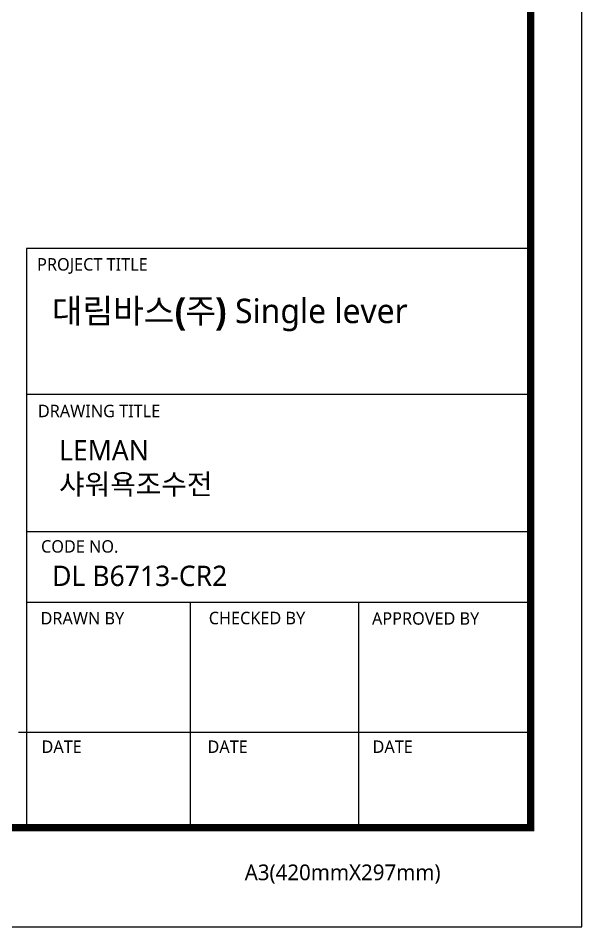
# Model space of a CAD drawing. Extents: x 3349 to 5808, y -3 to 827.
# Drawn here: x 4276 to 4477.6, y 0 to 324.7 of the extents above; entities that cross this region are included whole.
import ezdxf

# ---------------------------------------------------------------- set-up
doc = ezdxf.new("R2010")
doc.units = 0
doc.header["$LTSCALE"] = 4
doc.header["$MEASUREMENT"] = 0
doc.layers.get('0').update_dxf_attribs({"linetype": 'CONTINUOUS'})
doc.styles.add('Daelim Dimension', font='NanumGothic.ttf')

msp = doc.modelspace()

# ---------------------------------------------------------------- linework, layer by layer
at = {"color": 5, "ltscale": 40}
for p, q in [((4459.31, 242.36), (4278.97, 242.36)), ((4459.31, 190.24), (4278.97, 190.24)), ((4459.31, 190.24), (4278.97, 190.24)), ((4459.31, 141.2), (4278.97, 141.2)), ((4459.31, 141.2), (4278.97, 141.2)), ((4459.31, 115.91), (4278.97, 115.91)), ((4459.31, 115.91), (4278.97, 115.91)), ((4337.55, 115.91), (4337.55, 35.4)), ((4397.66, 115.91), (4397.66, 35.4)), ((4459.31, 69.4), (4276.12, 69.4)), ((4459.31, 69.4), (4280.38, 69.4)), ((4459.31, 35.4), (4304.76, 35.4))]:
    msp.add_line(p, q, dxfattribs=at)
at = {"color": 5, "ltscale": 0.5}
msp.add_line((4278.97, 242.36), (4278.97, 34.31), dxfattribs=at)
at = {"ltscale": 0.5}
msp.add_lwpolyline([(3349.17, 0), (4477.57, 0), (4477.57, 826.8), (3349.17, 826.8)], close=True, dxfattribs=at)
at = {"color": 5, "linetype": 'ByBlock', "lineweight": 200, "const_width": 2.6}
msp.add_lwpolyline([(3367.31, 35.4), (4459.31, 35.4), (4459.31, 807.6), (3367.31, 807.6)], close=True, dxfattribs=at)

# ---------------------------------------------------------------- texts
at = {"color": 5, "ltscale": 40, "style": 'Daelim Dimension'}
for s, height, p in [('PROJECT TITLE', 4.453, (4282.79, 234.51)), ('DRAWING TITLE', 4.453, (4283.07, 182.11)), ('CODE NO.', 4.453, (4284.19, 133.71)), ('DRAWN BY', 4.453, (4284.02, 108.04)), ('CHECKED BY', 4.453, (4344.18, 108.12)), ('APPROVED BY', 4.453, (4402.53, 107.97)), ('DATE', 4.453, (4284.36, 62.14)), ('DATE', 4.453, (4343.71, 62.14)), ('DATE', 4.453, (4402.73, 62.14)), ('A3(420mmX297mm)', 5.6201, (4357.02, 16.66))]:
    msp.add_text(s, height=height, dxfattribs=at).set_placement(p)
at = {"attachment_point": 1, "style": 'Daelim Dimension'}
for s, insert, char_height, width in [('{\\fPretendard Variable SemiBold|b0|i0|c129|p2;\\C7;대림바스(주)} Single lever', (4288.08, 224.46), 8.7291, 140.2959), (' LEMAN\\P 샤워욕조수전 ', (4288.16, 173.94), 7.287, 122.6352), ('DL B6713-CR2', (4288.16, 129.06), 7.2871, 122.6352)]:
    msp.add_mtext(s, dxfattribs=dict(at, insert=insert, char_height=char_height, width=width))

doc.saveas('drawing.dxf')
